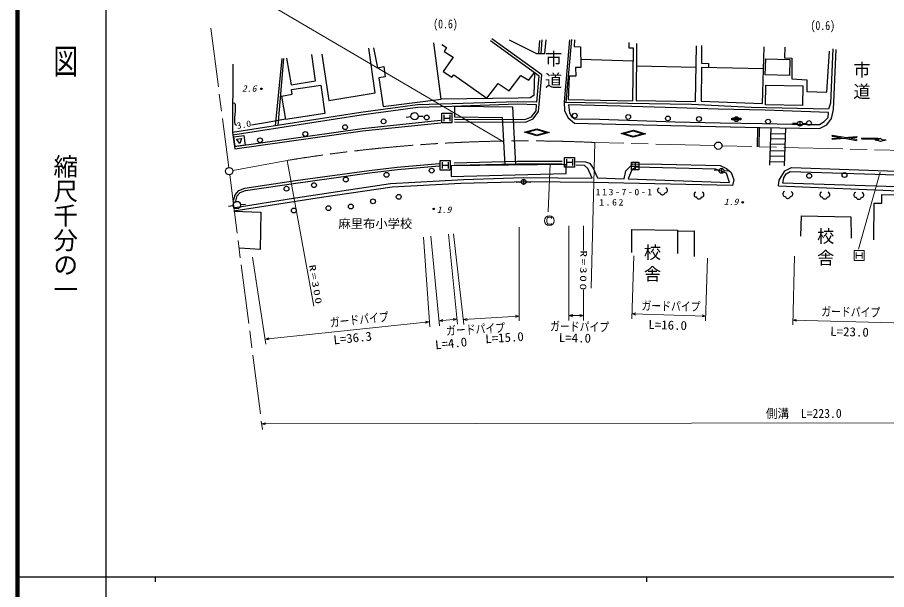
# Model space of a CAD drawing. Units: millimetres, scale not verified. Extents: x 40000 to 680000, y 20000 to 380000.
# Drawn here: x 40000 to 216833, y 202409 to 318817 of the extents above; entities that cross this region are included whole.
import ezdxf
from ezdxf.enums import TextEntityAlignment as Align

# ---------------------------------------------------------------- set-up
doc = ezdxf.new("R2010")
doc.units = ezdxf.units.MM
doc.header["$LTSCALE"] = 1000
doc.linetypes.add('CHAIN', pattern=[18.5, 12, -1.5, 3.5, -1.5])
for name, color, linetype, lineweight in [('M-BGD', 7, 'Continuous', 25), ('M-BGD-HTXT', 7, 'Continuous', 13), ('M-BMK', 2, 'CHAIN', 13), ('M-BMK-SRVR', 3, 'Continuous', 25), ('M-STR-STRC', 7, 'Continuous', 25), ('M-TTL', 2, 'Continuous', 140), ('M-TTL-BAND', 7, 'Continuous', 25)]:
    doc.layers.add(name, color=color, linetype=linetype, lineweight=lineweight)
doc.styles.add('@ＭＳ ゴシック', font='')
doc.styles.add('ＭＳ ゴシック', font='')
doc.styles.get('@ＭＳ ゴシック').set_extended_font_data('@MS Gothic')
doc.styles.get('ＭＳ ゴシック').set_extended_font_data('MS Gothic')

# ---------------------------------------------------------------- blocks, each defined once
blk = doc.blocks.new('BUHIN1')
at = {"color": 3, "linetype": 'Continuous', "lineweight": 25}
for p, q in [((648, -378), (-648, 378)), ((-378, -648), (378, 648))]:
    blk.add_line(p, q, dxfattribs=at)
blk.add_lwpolyline([(1026, 270), (270, -1026), (-1026, -270), (-270, 1026)], close=True, dxfattribs=at)
blk = doc.blocks.new('BUHIN6')
at = {"color": 7, "linetype": 'Continuous', "lineweight": 25}
blk.add_line((-251, -430), (251, 430), dxfattribs=at)
blk.add_circle((0, 0), 498, dxfattribs=at)
blk = doc.blocks.new('BUHIN7')
at = {"color": 7, "linetype": 'Continuous', "lineweight": 25}
blk.add_circle((0, 0), 746, dxfattribs=at)
blk = doc.blocks.new('BUHIN8')
at = {"color": 7, "linetype": 'Continuous', "lineweight": 25}
blk.add_lwpolyline([(288, -875), (463, -884), (657, -789), (765, -673), (843, -539), (894, -383), (883, -243), (824, -116), (703, -5), (638, 33), (643, 169), (644, 330), (571, 512), (455, 620), (325, 696), (200, 729), (25, 738), (-80, 707), (-165, 640), (-281, 569), (-350, 610), (-502, 658), (-641, 647), (-769, 588), (-884, 470), (-962, 336), (-1006, 182), (-993, -34), (-899, -181)], dxfattribs=at)
blk = doc.blocks.new('BUHIN17')
at = {"color": 7, "linetype": 'Continuous', "lineweight": 13}
for p, q in [((-855, -225), (-225, 855)), ((540, -315), (-540, 315)), ((225, -855), (855, 225))]:
    blk.add_line(p, q, dxfattribs=at)
blk.add_lwpolyline([(1368, 359), (359, -1368), (-1368, -359), (-359, 1368)], close=True, dxfattribs=at)
blk = doc.blocks.new('BUHIN3')
at = {"color": 7, "linetype": 'Continuous', "lineweight": 25}
for centre, radius in [((0, 0), 150), ((0, 0), 131), ((0, 0), 112), ((0, 0), 93.8), ((0, 0), 75), ((0, 0), 56.2), ((0, 1), 37.5), ((0, 0), 18.8)]:
    blk.add_circle(centre, radius, dxfattribs=at)
blk = doc.blocks.new('BUHIN22')
at = {"color": 7, "linetype": 'Continuous', "lineweight": 13}
blk.add_lwpolyline([(-619, -188), (-633, -291), (-608, -386), (-553, -482), (-469, -566), (-301, -664), (-152, -716), (42, -702), (194, -629), (330, -476), (577, -53), (648, 148), (646, 294), (574, 458), (439, 583), (275, 679), (142, 739), (55, 738), (-39, 717), (-100, 672)], dxfattribs=at)
blk.add_circle((0, 0), 995, dxfattribs=at)
blk = doc.blocks.new('BUHIN23')
at = {"color": 7, "linetype": 'Continuous', "lineweight": 13}
blk.add_lwpolyline([(-539, 564), (0, 0), (-755, 194)], dxfattribs=at)
blk = doc.blocks.new('BUHIN24')
at = {"color": 7, "linetype": 'Continuous', "lineweight": 13}
blk.add_lwpolyline([(539, -564), (0, 0), (755, -194)], dxfattribs=at)
blk = doc.blocks.new('BUHIN18')
at = {"color": 7, "linetype": 'Continuous', "lineweight": 25}
for p, q in [((-855, -225), (-225, 855)), ((540, -315), (-540, 315)), ((225, -855), (855, 225))]:
    blk.add_line(p, q, dxfattribs=at)
blk.add_lwpolyline([(1368, 359), (359, -1368), (-1368, -359), (-359, 1368)], close=True, dxfattribs=at)
blk = doc.blocks.new('BUHIN50')
at = {"color": 3, "linetype": 'Continuous', "lineweight": 25}
blk.add_circle((0, 0), 746, dxfattribs=at)

msp = doc.modelspace()

# ---------------------------------------------------------------- linework, layer by layer
at = {"layer": 'M-BGD'}
for p, q in [((126196, 302197), (124717, 313613)), ((126377, 313325), (127321, 312709)), ((146166, 306886), (136256, 314028)), ((146691, 307125), (136548, 314434)), ((140022, 314279), (145586, 311466)), ((146197, 314095), (145985, 311473)), ((146535, 311483), (146778, 314248)), ((147298, 311497), (147542, 314218)), ((152311, 314248), (151211, 301653)), ((152713, 314304), (151550, 301520)), ((153324, 314243), (153263, 312867)), ((164452, 312562), (164452, 313693)), ((165981, 313479), (165889, 301923)), ((177945, 301678), (178129, 313020)), ((179168, 313112), (179168, 309474)), ((100638, 305934), (99899, 311272)), ((101952, 311313), (103389, 301909)), ((112792, 303470), (111520, 312586)), ((112464, 312627), (113244, 308562)), ((127321, 312709), (126828, 311888)), ((126828, 311888), (128676, 310697)), ((145586, 311466), (147298, 311497)), ((153263, 312867), (154547, 312837)), ((154547, 312837), (154608, 308618)), ((165339, 312562), (164452, 312562)), ((165217, 301831), (165339, 312562)), ((191550, 301311), (191917, 312806)), ((196158, 312738), (196056, 310557)), ((204681, 303607), (205188, 311927)), ((205912, 312409), (205392, 301372)), ((206003, 300072), (206584, 312286)), ((93781, 310458), (92425, 296732)), ((93035, 296827), (94191, 310458)), ((94766, 310533), (95710, 305071)), ((128676, 310697), (126623, 307782)), ((154583, 310329), (165310, 309992)), ((179168, 309474), (180575, 309443)), ((192150, 307158), (192251, 310412)), ((192251, 310412), (197172, 310260)), ((196056, 310557), (197578, 310506)), ((197172, 310260), (197071, 307006)), ((197578, 310506), (197528, 306346)), ((83843, 309301), (83766, 295382)), ((113244, 308562), (114558, 308808)), ((114558, 308808), (114846, 306714)), ((126623, 307782), (128389, 306673)), ((154608, 308618), (153569, 308648)), ((153569, 308648), (153599, 306875)), ((165945, 308987), (178059, 308707)), ((179199, 308679), (179107, 301770)), ((179199, 308679), (191776, 308404)), ((180575, 309443), (180575, 308649)), ((95710, 305071), (100638, 305934)), ((114846, 306714), (113532, 306509)), ((113532, 306509), (114435, 300719)), ((128389, 306673), (128758, 307125)), ((128758, 307125), (135493, 302402)), ((140051, 303880), (142432, 307001)), ((142432, 307001), (144075, 306016)), ((144075, 306016), (145212, 307574)), ((145212, 307574), (145060, 302936)), ((145668, 301550), (146166, 306886)), ((145993, 299651), (146691, 307125)), ((152254, 306875), (152071, 302137)), ((153599, 306875), (152254, 306875)), ((197071, 307006), (192150, 307158)), ((197528, 306346), (200622, 306143)), ((200622, 306143), (200622, 303708)), ((95751, 304168), (101705, 305030)), ((95915, 303223), (95751, 304168)), ((101705, 305030), (102527, 299240)), ((135493, 302402), (137833, 305400)), ((137833, 305400), (140051, 303880)), ((192201, 301019), (192282, 305039)), ((192282, 305039), (199791, 304887)), ((199791, 304887), (199709, 300867)), ((93698, 302813), (95915, 303223)), ((93698, 302813), (94560, 298049)), ((103389, 301909), (112792, 303470)), ((144321, 302484), (141899, 302361)), ((145060, 302936), (144321, 302484)), ((200622, 303708), (204681, 303607)), ((121406, 301012), (109836, 299448)), ((114435, 300719), (126196, 302197)), ((128444, 301218), (121406, 301012)), ((128459, 300719), (121447, 300513)), ((141899, 302361), (126196, 302197)), ((141721, 301671), (128444, 301218)), ((141722, 301170), (128459, 300719)), ((128922, 300760), (128892, 298560)), ((128922, 300760), (140708, 300595)), ((145668, 301550), (141721, 301671)), ((145621, 301051), (141722, 301170)), ((145508, 299833), (145621, 301051)), ((151211, 301653), (151333, 299788)), ((177111, 301067), (151219, 301526)), ((152071, 302137), (165217, 301831)), ((152108, 301003), (152329, 299403)), ((162687, 300764), (152108, 301003)), ((174066, 300414), (162687, 300764)), ((165889, 301923), (177945, 301678)), ((189281, 300486), (177111, 301067)), ((179107, 301770), (191550, 301311)), ((199709, 300867), (192201, 301019)), ((205392, 301372), (205025, 300180)), ((109836, 299448), (83766, 295382)), ((109908, 298953), (83843, 294888)), ((102527, 299240), (94560, 298049)), ((121447, 300513), (109908, 298953)), ((140708, 300595), (141368, 288784)), ((144602, 298580), (145508, 299833)), ((144925, 298173), (145993, 299651)), ((151333, 299788), (152067, 298351)), ((152329, 299403), (152733, 298649)), ((182595, 300139), (174066, 300414)), ((192135, 299955), (182595, 300139)), ((205025, 300180), (189281, 300486)), ((205041, 299495), (192135, 299955)), ((204931, 298466), (205041, 299495)), ((205637, 298238), (206003, 300072)), ((110130, 296205), (126090, 297890)), ((110191, 295709), (126143, 297392)), ((120069, 298595), (119080, 298450)), ((121561, 298723), (122560, 298749)), ((128892, 298560), (138626, 298424)), ((128935, 297598), (143348, 297516)), ((128938, 298098), (143250, 298016)), ((138626, 298424), (139166, 288761)), ((143250, 298016), (144602, 298580)), ((143348, 297516), (144925, 298173)), ((152067, 298351), (153351, 297312)), ((152733, 298649), (153377, 298208)), ((153351, 297312), (172903, 296822)), ((153377, 298208), (158451, 298079)), ((158451, 298079), (173803, 297583)), ((173803, 297583), (182950, 297344)), ((182950, 297344), (191582, 297197)), ((185351, 297971), (185351, 298309)), ((185351, 298309), (187155, 298309)), ((187155, 297971), (185351, 297971)), ((187155, 298309), (187155, 297971)), ((191582, 297197), (200509, 297032)), ((198703, 297206), (197703, 297219)), ((199703, 297199), (200703, 297199)), ((203203, 296995), (204104, 297620)), ((204104, 297620), (204931, 298466)), ((204658, 296985), (205637, 298238)), ((83766, 295382), (84239, 292054)), ((84170, 292549), (110130, 296205)), ((84239, 292054), (110191, 295709)), ((172903, 296822), (191115, 296434)), ((191115, 296434), (203191, 296220)), ((200509, 297032), (203203, 296995)), ((203191, 296220), (204658, 296985)), ((111589, 287693), (117261, 288356)), ((117261, 288356), (125793, 289107)), ((117312, 287858), (125836, 288609)), ((151631, 288892), (128224, 288646)), ((128224, 288646), (128265, 286470)), ((128843, 289240), (141706, 289549)), ((128855, 288740), (141712, 289049)), ((141706, 289549), (150826, 289549)), ((141712, 289049), (150826, 289049)), ((151672, 287044), (151631, 288892)), ((153611, 289505), (155600, 289417)), ((155398, 288703), (153666, 288740)), ((156075, 288063), (155398, 288703)), ((155600, 289417), (156396, 289151)), ((156396, 289151), (157059, 288311)), ((157059, 288311), (158031, 286190)), ((163814, 287604), (165229, 289019)), ((165877, 288326), (165011, 287799)), ((165229, 289019), (171108, 288930)), ((182021, 287950), (165877, 288326)), ((171108, 288930), (182998, 288665)), ((182998, 288665), (184280, 288090)), ((196107, 287575), (197477, 288285)), ((197477, 288285), (223097, 287423)), ((96604, 285615), (111589, 287693)), ((96676, 285120), (111652, 287197)), ((111652, 287197), (117312, 287858)), ((128265, 286470), (151672, 287044)), ((156903, 286106), (156075, 288063)), ((163417, 285969), (163814, 287604)), ((165011, 287799), (164241, 285993)), ((182727, 287654), (181730, 287740)), ((184241, 287160), (182021, 287950)), ((183724, 287631), (184724, 287669)), ((184881, 285203), (184241, 287160)), ((184280, 288090), (185209, 287295)), ((185209, 287295), (185739, 285792)), ((194940, 285698), (196107, 287575)), ((195924, 286155), (196431, 287017)), ((196431, 287017), (197192, 287474)), ((197192, 287474), (222609, 286662)), ((86305, 284068), (96604, 285615)), ((86427, 283581), (96676, 285120)), ((96611, 282079), (115924, 285052)), ((115924, 285052), (130751, 285805)), ((130236, 285052), (116238, 284300)), ((143785, 285391), (130236, 285052)), ((130751, 285805), (142961, 286219)), ((142489, 285315), (141492, 285238)), ((142961, 286219), (156903, 286106)), ((143488, 285340), (144487, 285313)), ((157071, 285241), (143785, 285391)), ((185474, 284643), (157071, 285241)), ((158031, 286190), (163417, 285969)), ((164241, 285993), (184881, 285203)), ((185739, 285792), (185474, 284643)), ((194839, 284531), (194940, 285698)), ((195721, 285089), (195924, 286155)), ((224283, 284176), (195721, 285089)), ((84272, 282742), (85067, 283626)), ((84728, 282501), (85354, 283198)), ((85067, 283626), (86305, 284068)), ((85354, 283198), (86427, 283581)), ((116238, 284300), (101861, 282192)), ((194839, 284531), (225238, 283314)), ((83892, 280047), (96611, 282079)), ((83918, 281283), (84272, 282742)), ((101861, 282192), (84022, 279408)), ((84404, 281165), (84728, 282501)), ((215830, 281047), (215830, 282790)), ((215830, 282790), (224075, 282678)), ((83924, 280514), (82940, 280334)), ((84022, 279408), (89510, 279219)), ((85407, 280730), (86401, 280838)), ((214200, 273571), (214313, 281047)), ((214313, 281047), (215830, 281047)), ((89510, 279219), (89371, 271619)), ((199359, 274301), (199528, 278461)), ((199528, 278461), (209534, 278236)), ((209534, 278236), (209647, 273908)), ((165030, 270985), (165030, 275651)), ((165030, 275651), (174306, 275538)), ((174306, 275538), (174306, 270760)), ((174306, 275313), (177679, 275369)), ((177679, 275369), (177679, 270198)), ((89371, 271619), (85157, 271861))]:
    msp.add_line(p, q, dxfattribs=at)
for points in [[(83799, 301379), (84022, 301414), (84193, 301383), (84262, 301284), (84289, 301122), (84271, 299747), (84195, 298470), (84147, 297965), (84161, 297479), (84218, 297248), (84324, 297059), (84471, 296933), (84592, 296881)], [(87628, 296932), (90905, 297529), (94535, 298189)]]:
    msp.add_lwpolyline(points, dxfattribs=at)
for points in [[(86043, 294779), (86307, 292797), (84325, 292532), (84060, 294515)], [(85592, 294189), (85245, 293195), (84601, 294057)]]:
    msp.add_lwpolyline(points, close=True, dxfattribs=at)
for centre in [(123264, 298449), (153392, 298825), (164267, 298562), (114495, 297659), (172338, 298261), (178660, 298148), (186253, 298121), (192715, 297621), (201031, 297320), (98576, 295100), (106666, 296492), (89356, 293820), (115098, 286783), (124280, 287649), (201069, 286595), (208256, 286746), (100344, 284676), (106817, 285843), (94737, 283961), (112350, 281402), (117581, 282305), (96243, 279521), (103280, 280010), (107833, 280348)]:
    msp.add_circle(centre, 491, dxfattribs=at)
at = {"layer": 'M-BGD-HTXT'}
for p, q in [((86643, 324195), (138902, 293479)), ((157500, 293370), (156732, 263715)), ((94862, 289710), (100326, 260045)), ((148375, 289090), (147950, 279294)), ((215502, 287301), (211139, 271659)), ((142099, 257055), (142100, 276161)), ((152217, 276401), (152217, 257147)), ((155200, 271419), (155200, 276401)), ((123886, 255891), (122603, 274113)), ((124077, 274328), (125903, 256074)), ((129517, 256436), (127692, 274690)), ((128745, 274796), (130804, 256332)), ((87801, 270019), (90541, 252367)), ((165394, 270312), (165008, 257510)), ((180009, 257058), (180394, 269860)), ((198090, 270258), (197723, 256245)), ((155200, 257147), (155200, 263417)), ((165038, 258510), (180039, 258058)), ((90436, 253361), (123781, 256885)), ((125803, 257069), (129418, 257431)), ((130740, 257330), (142035, 258053)), ((152217, 258147), (155200, 258147)), ((197749, 257245), (221893, 256612)), ((89701, 236133), (304255, 236414))]:
    msp.add_line(p, q, dxfattribs=at)
for points in [[(141273, 258220), (142035, 258053), (141301, 257792)], [(165781, 258272), (165038, 258510), (165794, 258701)], [(179296, 258296), (180039, 258058), (179283, 257867)], [(123012, 257021), (123781, 256885), (123057, 256594)], [(126571, 256929), (125803, 257069), (126528, 257357)], [(128650, 257571), (129418, 257431), (128693, 257144)], [(131502, 257163), (130740, 257330), (131474, 257592)], [(198493, 257009), (197749, 257245), (198505, 257439)], [(91204, 253226), (90436, 253361), (91159, 253653)], [(90451, 235919), (89701, 236133), (90451, 236348)]]:
    msp.add_lwpolyline(points, dxfattribs=at)
at = {"layer": 'M-BMK'}
for p, q in [((79354, 316617), (82996, 288286)), ((181846, 292739), (157500, 293370)), ((281879, 290147), (183345, 292700)), ((83830, 287678), (94862, 289710)), ((83188, 286798), (89848, 234988))]:
    msp.add_line(p, q, dxfattribs=at)
msp.add_arc((143582, -6307), 300000, 87.34081, 99.34619, dxfattribs=at)
at = {"layer": 'M-STR-STRC'}
for p, q in [((143186, 295471), (145695, 296156)), ((145669, 294693), (143186, 295471)), ((143719, 295461), (145692, 296000)), ((145672, 294849), (143719, 295461)), ((148154, 295382), (145669, 294693)), ((147626, 295391), (145672, 294849)), ((145692, 296000), (147626, 295391)), ((145695, 296156), (148154, 295382)), ((162800, 295208), (165309, 295893)), ((163333, 295198), (165306, 295737)), ((165306, 295737), (167239, 295128)), ((165309, 295893), (167768, 295119)), ((190574, 292506), (190629, 296445)), ((190926, 292499), (190980, 296437)), ((193278, 296396), (193035, 288775)), ((196060, 288586), (196308, 296370)), ((165283, 294430), (162800, 295208)), ((165285, 294586), (163333, 295198)), ((167768, 295119), (165283, 294430)), ((167239, 295128), (165285, 294586)), ((193209, 294212), (196237, 294131)), ((193240, 295210), (196269, 295129)), ((205734, 294025), (208255, 294233)), ((205734, 294025), (205741, 294176)), ((205741, 294176), (207673, 294336)), ((205763, 294672), (205770, 294823)), ((205763, 294672), (207673, 294336)), ((208262, 294384), (205770, 294823)), ((208255, 294233), (210712, 293801)), ((208262, 294384), (210747, 294590)), ((208843, 294282), (210740, 294439)), ((210719, 293952), (208843, 294282)), ((210719, 293952), (210712, 293801)), ((210747, 294590), (210740, 294439)), ((211718, 294236), (211715, 294086)), ((211718, 294236), (211715, 294086)), ((211715, 294086), (215064, 294025)), ((215067, 294175), (211718, 294236)), ((215606, 293565), (214512, 293885)), ((214512, 293885), (215262, 293871)), ((215067, 294175), (215517, 294167)), ((216711, 293845), (215606, 293565)), ((216711, 293845), (215961, 293859)), ((193172, 293077), (196201, 292996)), ((193094, 290638), (196123, 290557)), ((193130, 291751), (196158, 291670)), ((193058, 289505), (196087, 289424))]:
    msp.add_line(p, q, dxfattribs=at)
for centre, radius, start, end in [((214865, 293566), 500, 37.60303, 66.55762), ((215191, 293222), 1000, 39.57129, 70.94922)]:
    msp.add_arc(centre, radius, start, end, dxfattribs=at)
at = {"layer": 'M-TTL'}
msp.add_line((40000, 380000), (40000, 20000), dxfattribs=at)
at = {"layer": 'M-TTL-BAND'}
for p, q in [((58000, 370000), (58000, 20000)), ((40000, 205000), (579000, 205000)), ((68000, 205000), (68000, 204000)), ((168000, 205000), (168000, 204000))]:
    msp.add_line(p, q, dxfattribs=at)

# ---------------------------------------------------------------- block references
at = {"layer": 'M-BGD', "rotation": 210.2756}
for name, p in [('BUHIN3', (89644, 304280)), ('BUHIN7', (120811, 298704)), ('BUHIN18', (127362, 298337)), ('BUHIN6', (199203, 297199)), ('BUHIN18', (127034, 288728)), ('BUHIN18', (152329, 289344)), ('BUHIN6', (183225, 287611)), ('BUHIN6', (142988, 285353)), ('BUHIN8', (171247, 283509)), ('BUHIN8', (178660, 282644)), ('BUHIN8', (196721, 282757)), ('BUHIN8', (204247, 282644)), ('BUHIN8', (211171, 282569)), ('BUHIN7', (84661, 280649)), ('BUHIN3', (187561, 281187)), ('BUHIN3', (124709, 279862))]:
    msp.add_blockref(name, p, dxfattribs=at)
at = {"layer": 'M-BGD-HTXT', "rotation": 210.2756}
for name, p in [('BUHIN22', (148234, 277449)), ('BUHIN17', (211246, 270383)), ('BUHIN23', (152217, 258147)), ('BUHIN24', (155200, 258147))]:
    msp.add_blockref(name, p, dxfattribs=at)
at = {"layer": 'M-BMK-SRVR', "rotation": 210.2756}
for name, p in [('BUHIN50', (182596, 292719)), ('BUHIN50', (83092, 287542)), ('BUHIN1', (165699, 288582))]:
    msp.add_blockref(name, p, dxfattribs=at)

# ---------------------------------------------------------------- texts
at = {"layer": 'M-BGD', "style": 'ＭＳ ゴシック', "oblique": 15, "width": 1.1}
for s, p in [('2.6', (85669, 303286)), ('1.9', (183709, 280242)), ('1.9', (125318, 278643))]:
    msp.add_text(s, height=1320, dxfattribs=at).set_placement(p, align=Align.BOTTOM_LEFT)
at = {"layer": 'M-BGD', "style": 'ＭＳ ゴシック', "width": 1.1}
msp.add_text('3.0', height=1320, rotation=9.8, dxfattribs=at).set_placement((84793, 295721), align=Align.BOTTOM_LEFT)
at = {"layer": 'M-BGD', "style": 'ＭＳ ゴシック'}
msp.add_text('麻里布小学校', height=1833, dxfattribs=at).set_placement((105324, 275395), align=Align.BOTTOM_LEFT)
at = {"layer": 'M-BGD', "char_height": 2566, "attachment_point": 7, "rotation": 270, "style": '@ＭＳ ゴシック'}
for s, insert in [('\\T1.26;市道', (147458, 312172)), ('\\T1.26;市道', (210186, 309938)), ('\\T1.26;校舎', (202797, 276082)), ('\\T1.26;校舎', (167565, 272817))]:
    msp.add_mtext(s, dxfattribs=dict(at, insert=insert))
at = {"layer": 'M-BGD-HTXT', "style": 'ＭＳ ゴシック', "width": 0.8}
for p in [(124597, 316030), (201350, 315711)]:
    msp.add_text('(0.6)', height=1833, dxfattribs=at).set_placement(p, align=Align.BOTTOM_LEFT)
at = {"layer": 'M-BGD-HTXT', "style": 'ＭＳ ゴシック'}
for s, rotation, width, p in [('ガードパイプ', 359, 0.8, (166943, 258720)), ('ガードパイプ', 359, 0.8, (203515, 257549)), ('ガードパイプ', 6, 0.8, (103733, 255269)), ('ガードパイプ', 3.2, 0.8, (127298, 253597)), ('ガードパイプ', 359, 0.8, (148353, 254551)), ('L=16.0', 358.3, 1.05, (168327, 254887)), ('L=36.3', 6, 1.05, (104441, 251736)), ('L=15.0', 3.7, 1.05, (135270, 251962)), ('L=23.0', 358.5, 1.05, (205325, 253503)), ('L=4.0', 5.7, 1.05, (125118, 250735)), ('L=4.0', 358.8, 1.05, (150122, 252225)), ('側溝\u3000L=223.0', 0.1, 0.95, (192269, 236768))]:
    msp.add_text(s, height=1833, rotation=rotation, dxfattribs=dict(at, width=width)).set_placement(p, align=Align.BOTTOM_LEFT)
at = {"layer": 'M-BGD-HTXT', "char_height": 1320, "attachment_point": 7, "style": 'ＭＳ ゴシック'}
for s, insert in [('\\T1.33;\\W1.1;113-7-0-1', (157645, 282606)), ('\\T1.33;\\W1.1;1.62', (158359, 280526))]:
    msp.add_mtext(s, dxfattribs=dict(at, insert=insert))
for insert, rotation in [((154545, 271430), 269.02), ((99285, 268383), 279.932)]:
    msp.add_mtext('\\T1.25;\\W1.5;R=300', dxfattribs=dict(at, insert=insert, rotation=rotation))
at = {"layer": 'M-TTL-BAND', "style": '@ＭＳ ゴシック', "width": 1.4}
msp.add_text('平  面  図', height=3666, rotation=270, dxfattribs=at).set_placement((49777, 306475), align=Align.MIDDLE_RIGHT)
at = {"layer": 'M-TTL-BAND', "style": '@ＭＳ ゴシック'}
msp.add_text('縮尺千分の一', height=3666, rotation=270, dxfattribs=at).set_placement((49777, 261030), align=Align.MIDDLE_RIGHT)

doc.saveas('drawing.dxf')
